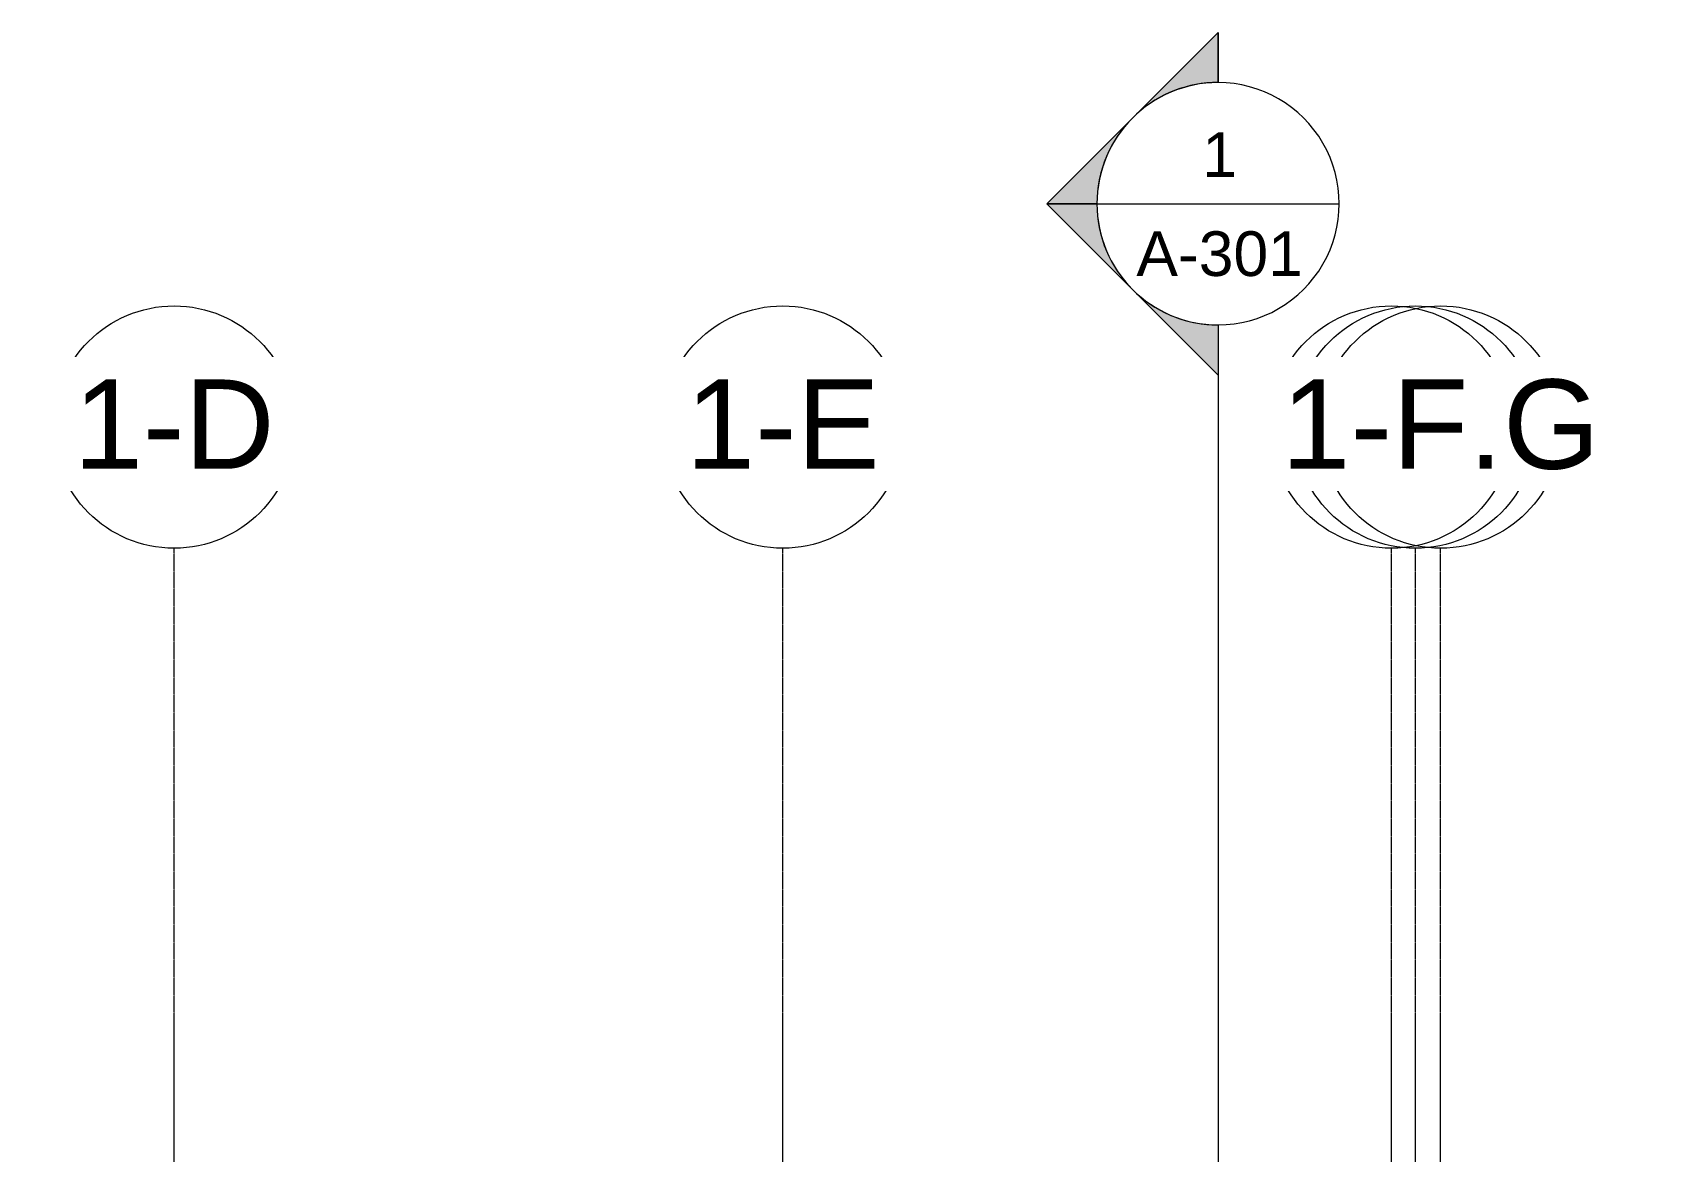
# Model space of a CAD drawing. Header units: inches. Extents: x -23034 to -8448, y -290 to 853.
# Drawn here: x -9575 to -8933, y 410 to 853 of the extents above; entities that cross this region are included whole.
import ezdxf

# ---------------------------------------------------------------- set-up
doc = ezdxf.new("R2010")
doc.units = ezdxf.units.IN
doc.header["$MEASUREMENT"] = 0
doc.linetypes.add('Grid Line 1_2_', pattern=[0.8749999999999999, 0.4999999999999999, -0.125, 0.125, -0.125])
for name, color, linetype, lineweight in [('G-ANNO-SYMB', 111, 'Continuous', 9), ('S-GRID', 1, 'Continuous', 9), ('S-GRID-IDEN', 1, 'Continuous', 9)]:
    doc.layers.add(name, color=color, linetype=linetype, lineweight=lineweight)
doc.styles.add('Arial', font='arial.ttf', dxfattribs={"height": 35.40718562874248})
doc.styles.add('Arial_1', font='arial.ttf', dxfattribs={"height": 17.70359281437124})

# ---------------------------------------------------------------- blocks, each defined once
blk = doc.blocks.new('Grid - Grid Head - Circle-14747-Section 16')
at = {"layer": 'S-GRID-IDEN'}
blk.add_circle((-21143.80281039634, 696.6588239577899), 48, dxfattribs=at)
blk = doc.blocks.new('Section - Section Head - Filled-1526-Section 16')
at = {"layer": 'G-ANNO-SYMB'}
h = blk.add_hatch(color=256, dxfattribs=at)
edge = h.paths.add_edge_path(flags=0)
edge.add_arc((-22059.8330880685, 593.1570754422742), 48.06247118192713, 89.99999999999989, 132.0783950246226, ccw=False)
edge.add_line((-22059.8330880685, 641.2195466242014), (-22059.8330880685, 661.0393264361825))
edge.add_line((-22059.8330880685, 661.0393264361825), (-22092.04199878177, 628.8304157229086))
h = blk.add_hatch(color=256, dxfattribs=at)
edge = h.paths.add_edge_path(flags=0)
edge.add_line((-22093.77421356545, 627.0982009392283), (-22127.7153390624, 593.1570754422742))
edge.add_line((-22127.7153390624, 593.1570754422742), (-22107.8330880685, 593.157075442274))
edge.add_arc((-22059.8330880685, 593.1570754422735), 48.00000000000296, 135, 179.9999999999997, ccw=False)
h = blk.add_hatch(color=256, dxfattribs=at)
edge = h.paths.add_edge_path(flags=0)
edge.add_arc((-22059.8330880685, 593.157075442274), 47.99999999999977, 180.0000000000001, 224.9999999999984, ccw=False)
edge.add_line((-22107.8330880685, 593.1570754422742), (-22127.7153390624, 593.1570754422743))
edge.add_line((-22127.7153390624, 593.1570754422743), (-22093.77421356545, 559.21594994532))
h = blk.add_hatch(color=256, dxfattribs=at)
edge = h.paths.add_edge_path(flags=0)
edge.add_line((-22092.04199878177, 557.4837351616393), (-22059.8330880685, 525.2748244483652))
edge.add_line((-22059.8330880685, 525.2748244483652), (-22059.8330880685, 545.0946042603463))
edge.add_arc((-22059.8330880685, 593.1570754422737), 48.06247118192778, 227.9216049753765, 270, ccw=False)
for p, q in [((-22127.7153390624, 593.1570754422743), (-22059.8330880685, 661.0393264361825)), ((-22092.04199878177, 628.8304157229086), (-22059.8330880685, 661.0393264361825)), ((-22059.8330880685, 641.157075442274), (-22059.8330880685, 661.0393264361825)), ((-22059.8330880685, 661.0393264361825), (-22059.8330880685, 641.2195466242014)), ((-22127.7153390624, 593.1570754422742), (-22093.77421356545, 627.0982009392283)), ((-22127.7153390624, 593.1570754422743), (-22059.8330880685, 525.2748244483656)), ((-22107.8330880685, 593.157075442274), (-22127.7153390624, 593.1570754422742)), ((-22093.77421356545, 559.21594994532), (-22127.7153390624, 593.1570754422743)), ((-22127.7153390624, 593.1570754422743), (-22107.8330880685, 593.1570754422742)), ((-22059.8330880685, 525.2748244483652), (-22092.04199878177, 557.4837351616393)), ((-22059.8330880685, 545.157075442274), (-22059.8330880685, 525.2748244483656)), ((-22059.8330880685, 545.0946042603463), (-22059.8330880685, 525.2748244483652))]:
    blk.add_line(p, q, dxfattribs=at)
for centre, radius, start, end in [((-22059.8330880685, 593.157075442274), 47.99999999999989, 89.99999999999987, 269.9999999999995), ((-22059.8330880685, 593.1570754422742), 48.06247118192713, 89.99999999999953, 132.0783950246223), ((-22059.8330880685, 593.157075442274), 47.99999999999994, 269.9999999999996, 89.99999999999993), ((-22059.8330880685, 593.1570754422735), 48.00000000000296, 134.9999999999997, 179.9999999999993), ((-22059.8330880685, 593.157075442274), 47.99999999999977, 179.9999999999997, 224.999999999998), ((-22059.8330880685, 593.1570754422737), 48.06247118192778, 227.9216049753762, 269.9999999999996)]:
    blk.add_arc(centre, radius, start, end, dxfattribs=at)

msp = doc.modelspace()

# ---------------------------------------------------------------- linework, layer by layer
at = {"layer": 'G-ANNO-SYMB'}
for p, q in [((-9153.129997964323, 785.1570754422739), (-9057.129997964323, 785.1570754422739)), ((-9105.129997964337, 737.1570754422744), (-9105.129997964337, -79.66080684492756))]:
    msp.add_line(p, q, dxfattribs=at)
at = {"layer": 'S-GRID', "linetype": 'Grid Line 1_2_'}
for p, q in [((-9518.910198383102, -132), (-9518.910198383102, 648.6588239577904)), ((-9518.910198383099, -132), (-9518.910198383099, 648.6588239577904)), ((-9277.660198383102, -132), (-9277.660198383102, 648.6588239577904)), ((-9277.660198383099, -132), (-9277.660198383099, 648.6588239577904)), ((-9036.410198383102, -132), (-9036.410198383102, 648.6588239577904)), ((-9026.910198383066, -132), (-9026.910198383066, 648.6588239577904)), ((-9016.910198383066, -132), (-9016.910198383066, 648.6588239577904))]:
    msp.add_line(p, q, dxfattribs=at)

# ---------------------------------------------------------------- block references
at = {"layer": 'S-GRID-IDEN'}
for p in [(11624.89261201326, 0), (11866.14261201326, 0), (12107.39261201325, 0)]:
    msp.add_blockref('Grid - Grid Head - Circle-14747-Section 16', p, dxfattribs=at)

# ---------------------------------------------------------------- texts
at = {"layer": 'G-ANNO-SYMB', "char_height": 17.70359281437124, "attachment_point": 2, "line_spacing_factor": 0.9385317878468563, "style": 'Arial_1'}
for s, insert, width in [('1', (-9104.515258002448, 813.4953245809786), 16.41599999999998), ('A-301', (-9104.51525800245, 774.222836202313), 78.62399999999991)]:
    msp.add_mtext(s, dxfattribs=dict(at, insert=insert, width=width))

# ---------------------------------------------------------------- next in the draw order: texts
at = {"layer": 'S-GRID-IDEN', "char_height": 35.40718562874248, "width": 85.10399999999991, "attachment_point": 2, "line_spacing_factor": 0.9385317878468563, "style": 'Arial', "bg_fill": 3, "box_fill_scale": 1.25, "bg_fill_color": 0, "bg_fill_transparency": 0}
for s, insert in [('3-6', (-9518.919425685159, 715.5325608676554)), ('3-7', (-9277.669425685162, 715.5325608676554)), ('3-8', (-9036.419425685159, 715.5325608676554))]:
    msp.add_mtext(s, dxfattribs=dict(at, insert=insert))

# ---------------------------------------------------------------- next in the draw order: block references
at = {"layer": 'G-ANNO-SYMB'}
msp.add_blockref('Section - Section Head - Filled-1526-Section 16', (12954.70309010419, 191.9999999999997), dxfattribs=at)
at = {"layer": 'S-GRID-IDEN'}
for p in [(11624.89261201326, 0), (11866.14261201326, 0), (12116.89261201329, 0)]:
    msp.add_blockref('Grid - Grid Head - Circle-14747-Section 16', p, dxfattribs=at)

# ---------------------------------------------------------------- next in the draw order: texts
at = {"layer": 'S-GRID-IDEN', "char_height": 35.40718562874248, "attachment_point": 2, "line_spacing_factor": 0.9385317878468563, "style": 'Arial', "bg_fill": 3, "box_fill_scale": 1.25, "bg_fill_color": 0, "bg_fill_transparency": 0}
for s, insert, width in [('1-D', (-9518.919425685157, 715.5325608676554), 94.60799999999989), ('1-E', (-9277.669425685155, 715.5325608676554), 91.5839999999999), ('1-F', (-9026.91942568512, 715.5325608676554), 88.1279999999999)]:
    msp.add_mtext(s, dxfattribs=dict(at, insert=insert, width=width))

# ---------------------------------------------------------------- next in the draw order: block references
at = {"layer": 'S-GRID-IDEN'}
msp.add_blockref('Grid - Grid Head - Circle-14747-Section 16', (12126.89261201329, 0), dxfattribs=at)

# ---------------------------------------------------------------- next in the draw order: texts
at = {"layer": 'S-GRID-IDEN', "insert": (-9016.919425685126, 715.5325608676554), "char_height": 35.40718562874248, "width": 150.3359999999998, "attachment_point": 2, "line_spacing_factor": 0.9385317878468563, "style": 'Arial', "bg_fill": 3, "box_fill_scale": 1.25, "bg_fill_color": 0, "bg_fill_transparency": 0}
msp.add_mtext('1-F.G', dxfattribs=at)

doc.saveas('drawing.dxf')
